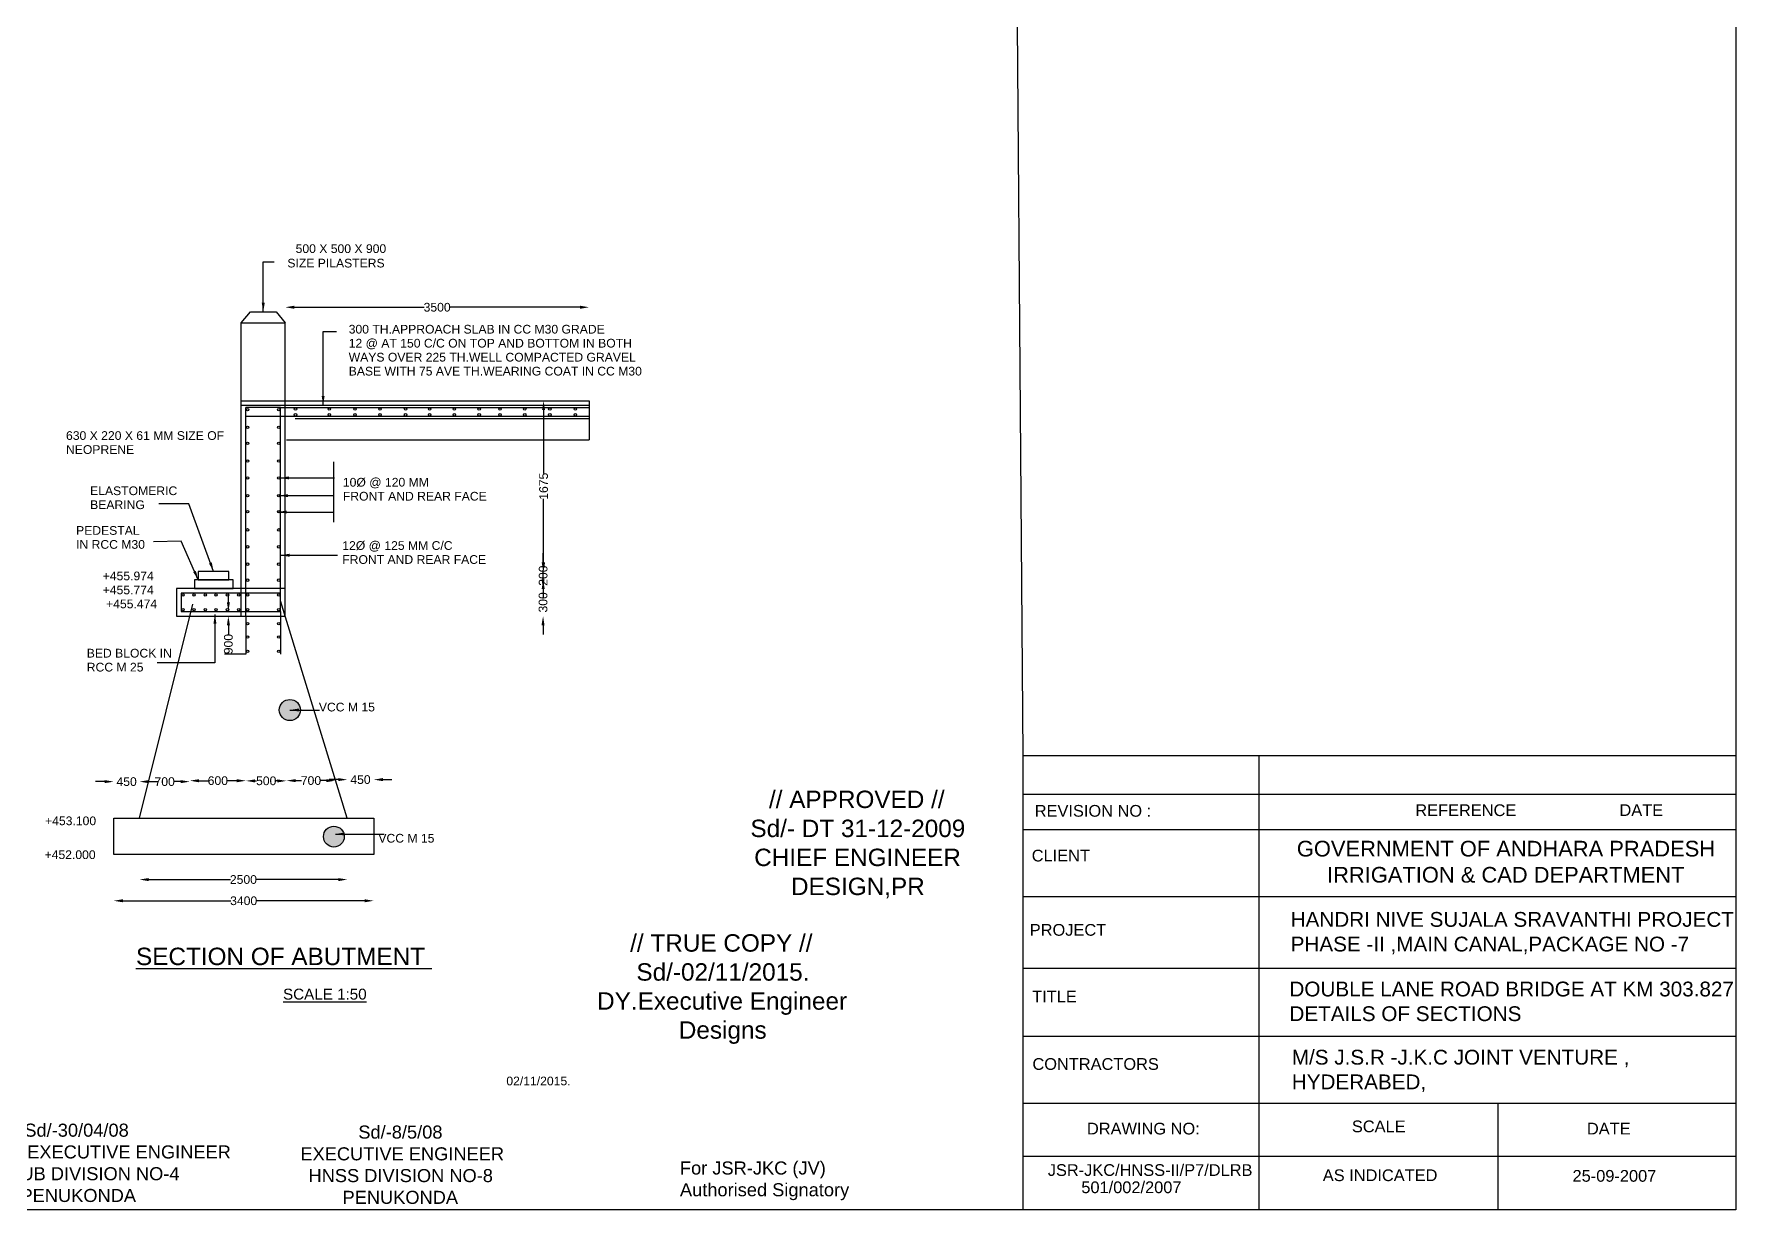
# Model space of a CAD drawing. Header units: millimetres. Extents: x -29137 to 12827, y 59507 to 86532.
# Drawn here: x -6729 to 12827, y 59507 to 73020 of the extents above; entities that cross this region are included whole.
import ezdxf

# ---------------------------------------------------------------- set-up
doc = ezdxf.new("R2010")
doc.units = ezdxf.units.MM
doc.header["$MEASUREMENT"] = 0
for name, color, linetype in [('DIMENSION', 7, 'Continuous'), ('DRAWING', 2, 'Continuous'), ('TEXT', 7, 'Continuous')]:
    doc.layers.add(name, color=color, linetype=linetype)
doc.styles.get("Standard").update_dxf_attribs({"font": 'arial.ttf', "height": 100})
doc.dimstyles.get("Standard").update_dxf_attribs({"dimtxt": 100, "dimasz": 105, "dimexe": 0.18, "dimexo": 0.0625, "dimgap": 0.09, "dimtad": 0, "dimdec": 0, "dimzin": 0, "dimdsep": 46, "dimtxsty": 'Standard', "dimcen": 0.09, "dimse1": 1, "dimse2": 1, "dimadec": 0, "dimazin": 0, "dimtfac": 1, "dimtdec": 0, "dimtofl": 0, "dimtmove": 0, "dimatfit": 3, "dimfxl": 1, "dimtolj": 1, "dimtzin": 0, "dimarcsym": 0})

# ---------------------------------------------------------------- blocks, each defined once
blk = doc.blocks.new('*D91')
at = {"layer": 'Defpoints', "color": 0, "transparency": 16777216}
for p in [(-351, 69880), (-3843, 68804), (-351, 68804)]:
    blk.add_point(p, dxfattribs=at)
at = {"layer": 'TEXT', "color": 0, "lineweight": -2, "transparency": 16777216}
for p, q in [((-3738, 69880), (-2246, 69880)), ((-456, 69880), (-1948, 69880))]:
    blk.add_line(p, q, dxfattribs=at)
at = {"layer": 'TEXT', "color": 0, "transparency": 16777216}
for points in [[(-3738, 69898), (-3738, 69863), (-3843, 69880)], [(-456, 69898), (-456, 69863), (-351, 69880)]]:
    blk.add_solid(points, dxfattribs=at)
at = {"layer": 'TEXT', "color": 0, "transparency": 16777216, "insert": (-2097, 69880), "char_height": 100, "attachment_point": 5}
blk.add_mtext('\\A1;3500', dxfattribs=at)
blk = doc.blocks.new('*D92')
at = {"layer": 'Defpoints', "color": 0, "transparency": 16777216}
for p in [(-4347, 68804), (-4490, 66843), (-874, 66843)]:
    blk.add_point(p, dxfattribs=at)
at = {"layer": 'TEXT', "color": 0, "lineweight": -2, "transparency": 16777216}
for p, q in [((-874, 68699), (-874, 67969)), ((-874, 66948), (-874, 67678))]:
    blk.add_line(p, q, dxfattribs=at)
at = {"layer": 'TEXT', "color": 0, "transparency": 16777216}
for points in [[(-892, 68699), (-857, 68699), (-874, 68804)], [(-892, 66948), (-857, 66948), (-874, 66843)]]:
    blk.add_solid(points, dxfattribs=at)
at = {"layer": 'TEXT', "color": 0, "transparency": 16777216, "insert": (-874, 67824), "char_height": 100, "attachment_point": 5, "rotation": 90}
blk.add_mtext('\\A1;1675', dxfattribs=at)
blk = doc.blocks.new('*D93')
at = {"layer": 'Defpoints', "color": 0, "transparency": 16777216}
for p in [(-4490, 66843), (-4490, 66748), (-879, 66748)]:
    blk.add_point(p, dxfattribs=at)
at = {"layer": 'TEXT', "color": 0, "lineweight": -2, "transparency": 16777216}
for p, q in [((-879, 66948), (-879, 67053)), ((-879, 66643), (-879, 66538))]:
    blk.add_line(p, q, dxfattribs=at)
at = {"layer": 'TEXT', "color": 0, "transparency": 16777216}
for points in [[(-896, 66948), (-861, 66948), (-879, 66843)], [(-896, 66643), (-861, 66643), (-879, 66748)]]:
    blk.add_solid(points, dxfattribs=at)
at = {"layer": 'TEXT', "color": 0, "transparency": 16777216, "insert": (-879, 66796), "char_height": 100, "attachment_point": 5, "rotation": 90}
blk.add_mtext('\\A1;200', dxfattribs=at)
blk = doc.blocks.new('*D94')
at = {"layer": 'Defpoints', "color": 0, "transparency": 16777216}
for p in [(-3843, 66648), (-3843, 66331), (-880, 66331)]:
    blk.add_point(p, dxfattribs=at)
at = {"layer": 'TEXT', "color": 0, "lineweight": -2, "transparency": 16777216}
for p, q in [((-880, 66753), (-880, 66858)), ((-880, 66226), (-880, 66121))]:
    blk.add_line(p, q, dxfattribs=at)
at = {"layer": 'TEXT', "color": 0, "transparency": 16777216}
for points in [[(-898, 66753), (-863, 66753), (-880, 66648)], [(-898, 66226), (-863, 66226), (-880, 66331)]]:
    blk.add_solid(points, dxfattribs=at)
at = {"layer": 'TEXT', "color": 0, "transparency": 16777216, "insert": (-880, 66489), "char_height": 100, "attachment_point": 5, "rotation": 90}
blk.add_mtext('\\A1;300', dxfattribs=at)
blk = doc.blocks.new('*D95')
at = {"layer": 'Defpoints', "color": 0, "transparency": 16777216}
for p in [(-4496, 66331), (-4467, 66385), (-4467, 66331)]:
    blk.add_point(p, dxfattribs=at)
at = {"layer": 'TEXT', "color": 0, "lineweight": -2, "transparency": 16777216}
for p, q in [((-4496, 66490), (-4496, 66595)), ((-4496, 66226), (-4496, 66121))]:
    blk.add_line(p, q, dxfattribs=at)
at = {"layer": 'TEXT', "color": 0, "transparency": 16777216}
for points in [[(-4513, 66490), (-4478, 66490), (-4496, 66385)], [(-4513, 66226), (-4478, 66226), (-4496, 66331)]]:
    blk.add_solid(points, dxfattribs=at)
at = {"layer": 'TEXT', "color": 0, "transparency": 16777216, "insert": (-4496, 66010), "char_height": 100, "attachment_point": 5, "rotation": 90}
blk.add_mtext('\\A1;900', dxfattribs=at)
blk = doc.blocks.new('*D96')
at = {"layer": 'Defpoints', "color": 0, "transparency": 16777216}
for p in [(-5517, 64429), (-5813, 64009), (-5517, 64009)]:
    blk.add_point(p, dxfattribs=at)
at = {"layer": 'TEXT', "color": 0, "lineweight": -2, "transparency": 16777216}
for p, q in [((-5918, 64429), (-6023, 64429)), ((-5412, 64429), (-5307, 64429))]:
    blk.add_line(p, q, dxfattribs=at)
at = {"layer": 'TEXT', "color": 0, "transparency": 16777216}
for points in [[(-5918, 64447), (-5918, 64412), (-5813, 64429)], [(-5412, 64447), (-5412, 64412), (-5517, 64429)]]:
    blk.add_solid(points, dxfattribs=at)
at = {"layer": 'TEXT', "color": 0, "transparency": 16777216, "insert": (-5665, 64429), "char_height": 100, "attachment_point": 5}
blk.add_mtext('\\A1;450', dxfattribs=at)
blk = doc.blocks.new('*D97')
at = {"layer": 'Defpoints', "color": 0, "transparency": 16777216}
for p in [(-2826, 64452), (-3129, 64009), (-2826, 64009)]:
    blk.add_point(p, dxfattribs=at)
at = {"layer": 'TEXT', "color": 0, "lineweight": -2, "transparency": 16777216}
for p, q in [((-3234, 64452), (-3339, 64452)), ((-2721, 64452), (-2616, 64452))]:
    blk.add_line(p, q, dxfattribs=at)
at = {"layer": 'TEXT', "color": 0, "transparency": 16777216}
for points in [[(-3234, 64470), (-3234, 64435), (-3129, 64452)], [(-2721, 64470), (-2721, 64435), (-2826, 64452)]]:
    blk.add_solid(points, dxfattribs=at)
at = {"layer": 'TEXT', "color": 0, "transparency": 16777216, "insert": (-2978, 64452), "char_height": 100, "attachment_point": 5}
blk.add_mtext('\\A1;450', dxfattribs=at)
blk = doc.blocks.new('*D98')
at = {"layer": 'Defpoints', "color": 0, "transparency": 16777216}
for p in [(-4939, 66331), (-4294, 66331), (-4294, 64440)]:
    blk.add_point(p, dxfattribs=at)
at = {"layer": 'TEXT', "color": 0, "lineweight": -2, "transparency": 16777216}
for p, q in [((-4834, 64440), (-4727, 64440)), ((-4399, 64440), (-4506, 64440))]:
    blk.add_line(p, q, dxfattribs=at)
at = {"layer": 'TEXT', "color": 0, "transparency": 16777216}
for points in [[(-4834, 64457), (-4834, 64422), (-4939, 64440)], [(-4399, 64457), (-4399, 64422), (-4294, 64440)]]:
    blk.add_solid(points, dxfattribs=at)
at = {"layer": 'TEXT', "color": 0, "transparency": 16777216, "insert": (-4617, 64440), "char_height": 100, "attachment_point": 5}
blk.add_mtext('\\A1;600', dxfattribs=at)
blk = doc.blocks.new('*D99')
at = {"layer": 'Defpoints', "color": 0, "transparency": 16777216}
for p in [(-4294, 64440), (-3828, 64440), (-3828, 64438)]:
    blk.add_point(p, dxfattribs=at)
at = {"layer": 'TEXT', "color": 0, "lineweight": -2, "transparency": 16777216}
for p, q in [((-4189, 64438), (-4171, 64438)), ((-3933, 64438), (-3950, 64438))]:
    blk.add_line(p, q, dxfattribs=at)
at = {"layer": 'TEXT', "color": 0, "transparency": 16777216}
for points in [[(-4189, 64455), (-4189, 64420), (-4294, 64438)], [(-3933, 64455), (-3933, 64420), (-3828, 64438)]]:
    blk.add_solid(points, dxfattribs=at)
at = {"layer": 'TEXT', "color": 0, "transparency": 16777216, "insert": (-4061, 64438), "char_height": 100, "attachment_point": 5}
blk.add_mtext('\\A1;500', dxfattribs=at)
blk = doc.blocks.new('*D100')
at = {"layer": 'Defpoints', "color": 0, "transparency": 16777216}
for p in [(-3828, 64438), (-3266, 64452), (-3266, 64441)]:
    blk.add_point(p, dxfattribs=at)
at = {"layer": 'TEXT', "color": 0, "lineweight": -2, "transparency": 16777216}
for p, q in [((-3723, 64441), (-3657, 64441)), ((-3371, 64441), (-3437, 64441))]:
    blk.add_line(p, q, dxfattribs=at)
at = {"layer": 'TEXT', "color": 0, "transparency": 16777216}
for points in [[(-3723, 64458), (-3723, 64423), (-3828, 64441)], [(-3371, 64458), (-3371, 64423), (-3266, 64441)]]:
    blk.add_solid(points, dxfattribs=at)
at = {"layer": 'TEXT', "color": 0, "transparency": 16777216, "insert": (-3547, 64441), "char_height": 100, "attachment_point": 5}
blk.add_mtext('\\A1;700', dxfattribs=at)
blk = doc.blocks.new('*D101')
at = {"layer": 'Defpoints', "color": 0, "transparency": 16777216}
for p in [(-5517, 64429), (-5517, 64429), (-4939, 64440)]:
    blk.add_point(p, dxfattribs=at)
at = {"layer": 'TEXT', "color": 0, "lineweight": -2, "transparency": 16777216}
for p, q in [((-5412, 64429), (-5338, 64429)), ((-5044, 64429), (-5118, 64429))]:
    blk.add_line(p, q, dxfattribs=at)
at = {"layer": 'TEXT', "color": 0, "transparency": 16777216}
for points in [[(-5412, 64447), (-5412, 64412), (-5517, 64429)], [(-5044, 64447), (-5044, 64412), (-4939, 64429)]]:
    blk.add_solid(points, dxfattribs=at)
at = {"layer": 'TEXT', "color": 0, "transparency": 16777216, "insert": (-5228, 64429), "char_height": 100, "attachment_point": 5}
blk.add_mtext('\\A1;700', dxfattribs=at)
blk = doc.blocks.new('*D102')
at = {"layer": 'Defpoints', "color": 0, "transparency": 16777216}
for p in [(-5517, 64009), (-3129, 64009), (-3129, 63304)]:
    blk.add_point(p, dxfattribs=at)
at = {"layer": 'TEXT', "color": 0, "lineweight": -2, "transparency": 16777216}
for p, q in [((-5412, 63304), (-4473, 63304)), ((-3234, 63304), (-4173, 63304))]:
    blk.add_line(p, q, dxfattribs=at)
at = {"layer": 'TEXT', "color": 0, "transparency": 16777216}
for points in [[(-5412, 63321), (-5412, 63286), (-5517, 63304)], [(-3234, 63321), (-3234, 63286), (-3129, 63304)]]:
    blk.add_solid(points, dxfattribs=at)
at = {"layer": 'TEXT', "color": 0, "transparency": 16777216, "insert": (-4323, 63304), "char_height": 100, "attachment_point": 5}
blk.add_mtext('\\A1;2500', dxfattribs=at)
blk = doc.blocks.new('*D103')
at = {"layer": 'Defpoints', "color": 0, "transparency": 16777216}
for p in [(-5813, 63593), (-2826, 63593), (-2826, 63060)]:
    blk.add_point(p, dxfattribs=at)
at = {"layer": 'TEXT', "color": 0, "lineweight": -2, "transparency": 16777216}
for p, q in [((-5708, 63060), (-4469, 63060)), ((-2931, 63060), (-4171, 63060))]:
    blk.add_line(p, q, dxfattribs=at)
at = {"layer": 'TEXT', "color": 0, "transparency": 16777216}
for points in [[(-5708, 63078), (-5708, 63043), (-5813, 63060)], [(-2931, 63078), (-2931, 63043), (-2826, 63060)]]:
    blk.add_solid(points, dxfattribs=at)
at = {"layer": 'TEXT', "color": 0, "transparency": 16777216, "insert": (-4320, 63060), "char_height": 100, "attachment_point": 5}
blk.add_mtext('\\A1;3400', dxfattribs=at)

msp = doc.modelspace()

# ---------------------------------------------------------------- hatches: boundary and pattern name
at = {"layer": 'TEXT'}
h = msp.add_hatch(dxfattribs=at)
h.set_pattern_fill('AR-CONC', color=0, scale=5, style=0)
h.set_pattern_definition([(50, (0, 0), (35.863009, -3.137607), [3.75, -41.25]), (355, (0, 0), (-6.937567, 37.609607), [3, -33]), (100.4514, (2.99, -0.26), (28.92547, 34.471977), [3.18701, -35.057106]), (46.1842, (0, 10), (53.362052, -8.27595), [5.625, -61.875]), (96.6356, (4.447, 9.31), (46.733135, 48.705894), [4.780514, -52.58565]), (351.1842, (0, 10), (46.733097, 48.70593), [4.5, -49.5]), (21, (5, 7.5), (29.845353, -20.130945), [3.75, -41.25]), (326, (5, 7.5), (12.165767, 36.257502), [3, -33]), (71.4514, (7.487, 5.822), (42.011131, 16.126525), [3.18701, -35.057106]), (37.5, (0, 0), (0.6079928, 16.6446927), [0, -32.6, 0, -33.5, 0, -33.125]), (7.5, (0, 0), (13.153477, 19.7205856), [0, -19.1, 0, -31.85, 0, -12.625]), (327.5, (-11.15, 0), (26.6911218, -1.1277436), [0, -12.5, 0, -39, 0, -51.75]), (317.5, (-16.15, 0), (29.1593085, 5.005249), [0, -16.25, 0, -25.9, 0, -36.75])])
h.paths.add_polyline_path([(-3667.9, 65252.1, 1), (-3910.6, 65252.1, 1)])
h.paths.add_polyline_path([(-3403.1, 63797.5, 1), (-3163.9, 63797.5, 1)])

# ---------------------------------------------------------------- linework, layer by layer
at = {"layer": 'DIMENSION', "color": 0}
msp.add_lwpolyline([(4636.1, 64727.7), (12826.5, 64727.7), (12826.5, 59507.4), (4636.1, 59507.4)], close=True, dxfattribs=at)
for points in [[(7345.4, 64727.7), (7345.4, 59507.4)], [(4636.1, 64283.8), (12826.5, 64283.8)], [(4636.1, 63877.9), (12826.5, 63877.9)], [(4636.1, 63108.7), (12826.5, 63108.7)], [(4636.1, 62286.2), (12826.5, 62286.2)], [(4636.1, 61502.7), (12826.5, 61502.7)], [(4636.1, 60733.6), (12826.5, 60733.6)], [(10090.7, 60733.6), (10090.7, 59507.4)], [(4636.1, 60124.7), (12826.5, 60124.7)]]:
    msp.add_lwpolyline(points, dxfattribs=at)
at = {"layer": 'DRAWING', "color": 0}
for points in [[(-29136.7, 86532.1), (12826.5, 86532.1), (12826.5, 59507.4), (-29136.7, 59507.4)], [(-4885.8, 66648), (-4441.9, 66648), (-4441.9, 66748.3), (-4885.8, 66748.3)], [(-4842, 66748.3), (-4490.4, 66748.3), (-4490.4, 66843.5), (-4842, 66843.5)], [(-5091.5, 66330.5), (-3842.9, 66330.5), (-3842.9, 66648), (-5091.5, 66648)], [(-5037.1, 66384.9), (-3897.3, 66384.9), (-3897.3, 66593.6), (-5037.1, 66593.6)], [(-5813.5, 64008.6), (-2826.1, 64008.6), (-2826.1, 63593), (-5813.5, 63593)]]:
    msp.add_lwpolyline(points, close=True, dxfattribs=at)
for points in [[(-4347.3, 69699.4), (-4243.5, 69827.4)], [(-4243.5, 69827.4), (-3946.8, 69827.4)], [(-3946.8, 69827.4), (-3842.9, 69699.4)], [(-4347.3, 66330.5), (-4347.3, 69699.4)], [(-4347.3, 69699.4), (-3842.9, 69699.4)], [(-3842.9, 66648), (-3842.9, 69699.4)], [(-4347.3, 68803.6), (-351.2, 68803.6)], [(-4347.3, 68756.9), (-351.2, 68756.9)], [(-4293.9, 66330.5), (-4293.9, 68727.2)], [(-3897.3, 66593.6), (-3897.3, 68726.8), (-4293.9, 68726.8)], [(-3897.3, 68726.8), (-351.2, 68726.8)], [(-351.2, 68803.6), (-351.2, 68355.6)], [(-4293.9, 68626.9), (-351.2, 68626.9)], [(-3726.9, 68601.3), (-351.2, 68601.3)], [(-3829.7, 68355.6), (-351.2, 68355.6)], [(-3129.4, 64008.6), (-3897.9, 66507.5)], [(-5516.7, 64008.6), (-4904.9, 66469.4)], [(-4293.9, 66330.5), (-4293.9, 65895), (-4539.9, 65895)], [(-3897.3, 66384.9), (-3897.3, 65893.8)]]:
    msp.add_lwpolyline(points, dxfattribs=at)
for centre, radius in [((-4274.3, 68704.6), 14.1), ((-3916.8, 68704.6), 14.1), ((-3724.3, 68710), 14.1), ((-3724.3, 68644.4), 14.1), ((-3336.1, 68710), 14.1), ((-3336.1, 68644.4), 14.1), ((-3041.2, 68710), 14.1), ((-3041.2, 68644.4), 14.1), ((-2753.7, 68710), 14.1), ((-2753.7, 68644.4), 14.1), ((-2460.1, 68710), 14.1), ((-2460.1, 68644.4), 14.1), ((-2184.1, 68710), 14.1), ((-2184.1, 68644.4), 14.1), ((-1899.1, 68710), 14.1), ((-1899.1, 68644.4), 14.1), ((-1614.1, 68710), 14.1), ((-1614.1, 68644.4), 14.1), ((-1373.9, 68710), 14.1), ((-1373.9, 68644.4), 14.1), ((-1090.1, 68710), 14.1), ((-1090.1, 68644.4), 14.1), ((-802.6, 68710), 14.1), ((-802.6, 68644.4), 14.1), ((-509, 68710), 14.1), ((-509, 68644.4), 14.1), ((-4274.3, 68500.7), 14.1), ((-3916.8, 68500.7), 14.1), ((-4274.3, 68316.6), 14.1), ((-3916.8, 68316.6), 14.1), ((-4274.3, 68112.5), 14.1), ((-3916.8, 68112.5), 14.1), ((-4274.3, 67919.4), 14.1), ((-3916.8, 67919.4), 14.1), ((-4274.3, 67715.3), 14.1), ((-3916.8, 67715.3), 14.1), ((-4274.3, 67531.2), 14.1), ((-3916.8, 67531.2), 14.1), ((-4274.3, 67322.1), 14.1), ((-3916.8, 67322.1), 14.1), ((-4274.3, 67127.1), 14.1), ((-3916.8, 67127.1), 14.1), ((-4274.3, 66928), 14.1), ((-3916.8, 66928), 14.1), ((-4274.3, 66743.9), 14.1), ((-3916.8, 66743.9), 14.1), ((-5018.5, 66574.7), 14.1), ((-4890.6, 66574.7), 14.1), ((-4761.1, 66574.7), 14.1), ((-4637.6, 66574.7), 14.1), ((-4506.2, 66574.7), 14.1), ((-4377.4, 66574.7), 14.1), ((-4274.3, 66574.7), 14.1), ((-3916.8, 66574.7), 14.1), ((-5018.5, 66404.8), 14.1), ((-4890.6, 66404.8), 14.1), ((-4761.1, 66404.8), 14.1), ((-4637.6, 66404.8), 14.1), ((-4506.2, 66404.8), 14.1), ((-4377.4, 66404.8), 14.1), ((-4274.3, 66404.8), 14.1), ((-3916.8, 66404.8), 14.1), ((-4274.3, 66245.4), 14.1), ((-4274.3, 66091), 14.1), ((-3916.8, 66245.4), 14.1), ((-3916.8, 66091), 14.1), ((-4274.3, 65926.1), 14.1), ((-3916.8, 65926.1), 14.1), ((-3283.5, 63797.5), 119.6)]:
    msp.add_circle(centre, radius, dxfattribs=at)
at = {"layer": 'TEXT'}
msp.add_lwpolyline([(4636.1, 64727.7), (4539.7, 77088.2), (4539.7, 86532.1)], dxfattribs=at)
at = {"layer": 'TEXT', "color": 0}
msp.add_lwpolyline([(-3286.3, 68104.7), (-3286.3, 67409.9)], dxfattribs=at)
msp.add_circle((-3789.2, 65252.1), 121.4, dxfattribs=at)

# ---------------------------------------------------------------- texts
at = {"layer": 'DIMENSION', "color": 0}
for s, p in [('REVISION NO :', (4769.4, 64026.4)), ('REFERENCE ', (9142.3, 64033.7)), ('DATE ', (11488, 64034.8)), ('CLIENT ', (4734.7, 63512.1)), ('PROJECT ', (4712.2, 62658.5)), ('TITLE ', (4739.9, 61892.1)), ('CONTRACTORS', (4742.8, 61117.3)), ('DRAWING NO:', (5369.4, 60375.1)), ('SCALE ', (8413.4, 60400.5)), ('DATE ', (11114, 60374.9)), ('JSR-JKC/HNSS-II/P7/DLRB', (4919.1, 59898.7)), ('501/002/2007', (5304.7, 59700.7)), ('AS INDICATED ', (8079.3, 59839.1)), (' 25-09-2007', (10896.6, 59831.9))]:
    msp.add_text(s, height=134.68, dxfattribs=at).set_placement(p)
at = {"layer": 'DIMENSION', "color": 0, "attachment_point": 1}
for s, insert, char_height, width in [('\\pi42.627;GOVERNMENT OF ANDHARA PRADESH  \\P\\pi389.43;IRRIGATION & CAD DEPARTMENT ', (7738.4, 63749.2), 180, 4857.833), ('HANDRI NIVE SUJALA SRAVANTHI PROJECT  PHASE -II ,MAIN CANAL,PACKAGE NO -7', (7709.8, 62931.1), 170, 5531.21), ('DOUBLE LANE ROAD BRIDGE AT KM 303.827 DETAILS OF SECTIONS', (7696, 62131.1), 170, 5208.631), ('M/S J.S.R -J.K.C JOINT VENTURE , HYDERABED,', (7723.1, 61347.7), 170, 4155.414), ('\\pi1739;Sd/-30/04/08\\P\\pi549.45;ASSISTANT EXECUTIVE ENGINEER  \\P\\pi1147;       SUB DIVISION NO-4\\P\\pi1636.7; PENUKONDA ', (-8579.4, 60499.2), 150, 4659.297), ('\\pi1666.7;Sd/-8/5/08\\P\\pi942.84; EXECUTIVE ENGINEER  \\P\\pi1094.3;HNSS DIVISION NO-8\\P\\pi1485.1;PENUKONDA', (-4669.4, 60477.5), 150, 4281.689), ('For JSR-JKC (JV) Authorised Signatory ', (692.6, 60064.7), 150, 2150.906)]:
    msp.add_mtext(s, dxfattribs=dict(at, insert=insert, char_height=char_height, width=width))
at = {"layer": 'TEXT', "color": 0}
for s, height, p in [('500 X 500 X 900 ', 100, (-3723.2, 70503.7)), ('SIZE PILASTERS', 100, (-3818.2, 70337.6)), ('300 TH.APPROACH SLAB IN CC M30 GRADE ', 100, (-3113.3, 69577.9)), ('12 @ AT 150 C/C ON TOP AND BOTTOM IN BOTH', 100, (-3113.3, 69417.3)), ('WAYS OVER 225 TH.WELL COMPACTED GRAVEL', 100, (-3113.3, 69256.6)), ('BASE WITH 75 AVE TH.WEARING COAT IN CC M30', 100, (-3113.3, 69096)), ('630 X 220 X 61 MM SIZE OF ', 100, (-6361.4, 68355.9)), ('NEOPRENE ', 100, (-6361.4, 68195.3)), ('10Ø @ 120 MM', 100, (-3180.3, 67819.6)), ('ELASTOMERIC', 100, (-6084.5, 67721.6)), ('BEARING ', 100, (-6084.5, 67561)), ('FRONT AND REAR FACE', 100, (-3180.3, 67659)), ('PEDESTAL', 100, (-6245.9, 67265.6)), ('IN RCC M30 ', 100, (-6245.9, 67105)), ('12Ø @ 125 MM C/C', 100, (-3187.2, 67092.3)), ('FRONT AND REAR FACE ', 100, (-3187.2, 66931.6)), ('+455.974', 100, (-5939.8, 66742.9)), ('+455.774', 100, (-5939.8, 66582.2)), (' +455.474', 100, (-5939.8, 66421.6)), ('BED BLOCK IN', 100, (-6123.3, 65855.4)), ('RCC M 25', 100, (-6123.3, 65694.8)), ('VCC M 15 ', 100, (-3456.3, 65235.9)), ('+453.100', 100, (-6602.1, 63928.9)), ('VCC M 15 ', 100, (-2772.5, 63728.8)), ('+452.000', 100, (-6607.7, 63539.7)), ('%%USECTION OF ABUTMENT ', 200, (-5557.4, 62321.2)), ('%%USCALE 1:50', 125, (-3868.1, 61925)), ('02/11/2015.', 100, (-1302, 60939.5))]:
    msp.add_text(s, height=height, dxfattribs=at).set_placement(p)
at = {"layer": 'TEXT', "color": 0, "char_height": 200, "attachment_point": 1}
for s, insert, width in [('\\pi484.97;// APPROVED // \\P\\pi271.94;Sd/- DT 31-12-2009 \\P\\pi315.32;CHIEF ENGINEER \\P\\pi738.24;DESIGN,PR', (1230.5, 64325.7), 2988.35), ('\\pi572.98;// TRUE COPY // \\P\\pi645.08;Sd/-02/11/2015.\\P\\pi193.17;DY.Executive Engineer  \\P\\pi1132.3;Designs ', (-452.5, 62675.7), 3241.73)]:
    msp.add_mtext(s, dxfattribs=dict(at, insert=insert, width=width))

# ---------------------------------------------------------------- dimensions: what is measured, and where the dimension line sits
at = {"layer": 'TEXT', "color": 0}
for base, p1, p2, text, picture, middle in [((-351.2, 69880.3), (-3842.9, 68803.6), (-351.2, 68803.6), '3500', '*D91', (-2097.1, 69880.3)), ((-4293.9, 64439.7), (-4939.4, 66330.5), (-4293.9, 66330.5), '600', '*D98', (-4616.6, 64439.7)), ((-5516.7, 64429.1), (-5813.5, 64008.6), (-5516.7, 64008.6), '450', '*D96', (-5665.1, 64429.1)), ((-5516.7, 64429.1), (-4939.4, 64439.7), (-5516.7, 64429.1), '700', '*D101', (-5228.1, 64429.1)), ((-3827.9, 64437.8), (-4293.9, 64439.7), (-3827.9, 64439.7), '500', '*D99', (-4060.9, 64437.8)), ((-3265.7, 64440.8), (-3827.9, 64437.8), (-3265.7, 64452), '700', '*D100', (-3546.8, 64440.8)), ((-2826.1, 64452), (-3129.4, 64008.6), (-2826.1, 64008.6), '450', '*D97', (-2977.7, 64452)), ((-3129.4, 63303.5), (-5516.7, 64008.6), (-3129.4, 64008.6), '2500', '*D102', (-4323, 63303.5)), ((-2826.1, 63060.2), (-5813.5, 63593), (-2826.1, 63593), '3400', '*D103', (-4319.8, 63060.2))]:
    dim = msp.add_linear_dim(base=base, p1=p1, p2=p2, text=text, dimstyle='Standard', dxfattribs=at)
    dim.commit()
    dim.dimension.update_dxf_attribs({"geometry": picture, "text_midpoint": middle})
for base, p1, p2, text, picture, middle in [((-874.3, 66843.5), (-4347.3, 68803.6), (-4490.4, 66843.5), '1675', '*D92', (-874.3, 67823.5)), ((-880.1, 66330.5), (-3842.9, 66648), (-3842.9, 66330.5), '300', '*D94', (-880.1, 66489.2)), ((-4495.8, 66330.5), (-4467.2, 66384.9), (-4467.2, 66330.5), '900', '*D95', (-4495.8, 66010.1))]:
    dim = msp.add_linear_dim(base=base, p1=p1, p2=p2, angle=90, text=text, dimstyle='Standard', dxfattribs=at)
    dim.commit()
    dim.dimension.update_dxf_attribs({"geometry": picture, "text_midpoint": middle})
dim = msp.add_linear_dim(base=(-878.5, 66748.3), p1=(-4490.4, 66843.5), p2=(-4490.4, 66748.3), angle=90, text='200', dimstyle='Standard', dxfattribs=at)
dim.commit()
dim.dimension.update_dxf_attribs({"geometry": '*D93', "text_midpoint": (-878.5, 66795.9), "dimtype": 160})

# ---------------------------------------------------------------- leaders
for points in [[(-4095.1, 69827.4), (-4095.1, 70403.9), (-3970.8, 70403.9)], [(-3407.1, 68756.9), (-3407.1, 69602.5), (-3254.5, 69602.5)], [(-3902.7, 67919.4), (-3276.7, 67919.4)], [(-3916.8, 67715.3), (-3286.3, 67715.3)], [(-4666.2, 66843.5), (-4949.7, 67621), (-5295.2, 67621)], [(-3930.4, 67527.1), (-3286.3, 67527.1)], [(-4842, 66748.3), (-5039.8, 67191.2), (-5356.5, 67183.2)], [(-3897.3, 67030.6), (-3241, 67030.6)], [(-4650.3, 66350.2), (-4650.3, 65795.9), (-5315.3, 65795.9)], [(-3789.2, 65252.1), (-3450, 65252.1)], [(-3265.1, 63827.1), (-2705.1, 63827.1)]]:
    msp.add_leader(points, dimstyle='Standard', override={"dimgap": 0.09, "dimtad": 0}, dxfattribs=at)

doc.saveas('drawing.dxf')
